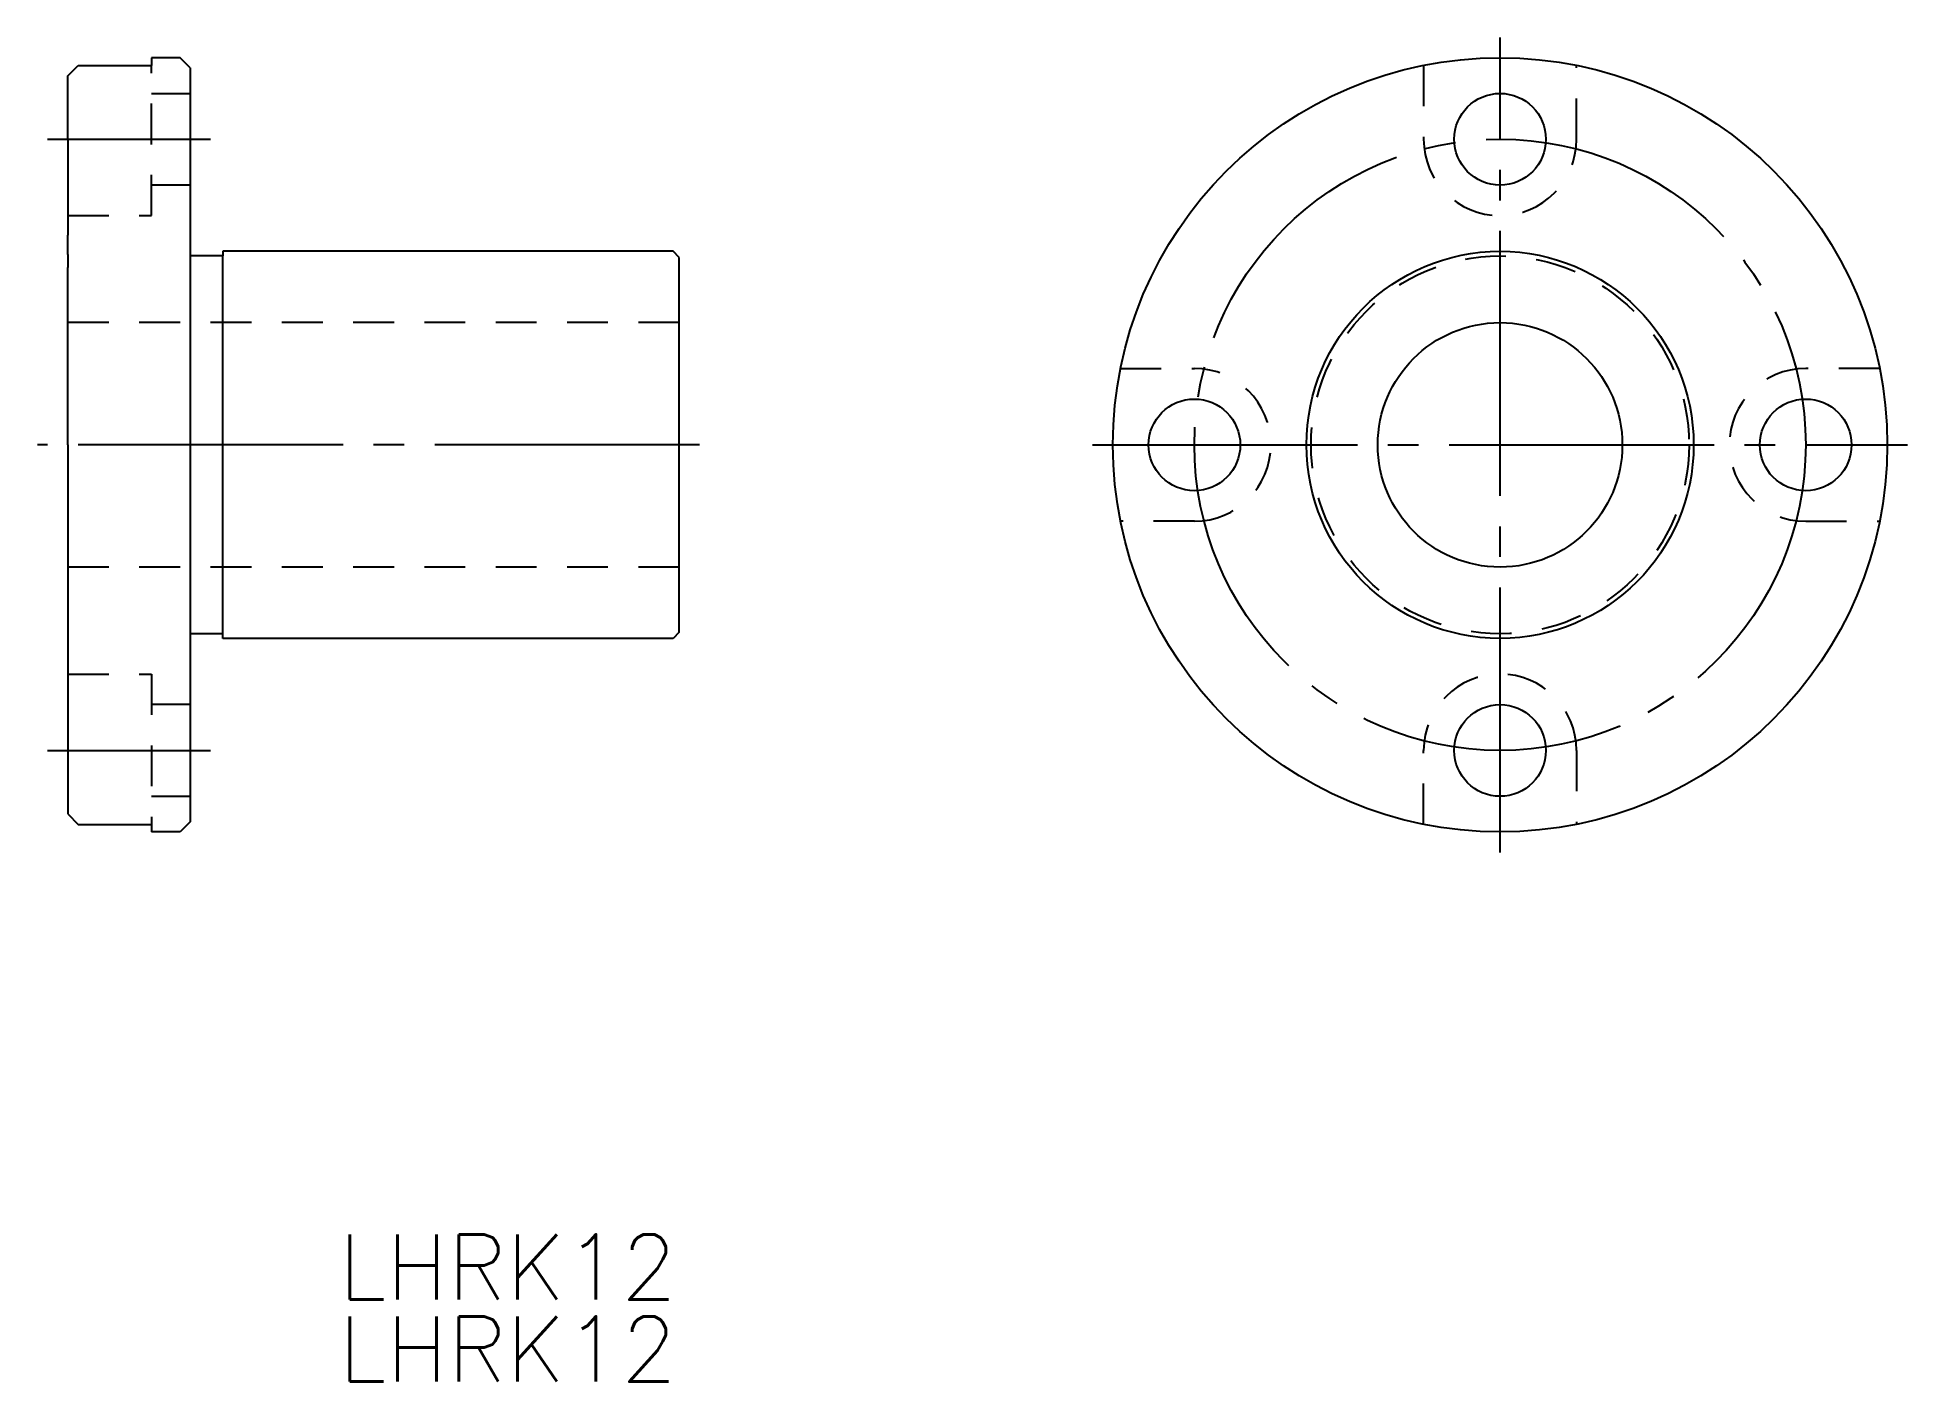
# Model space of a CAD drawing. Extents: x 388.1 to 479.8, y 213.1 to 279.1.
import ezdxf

# ---------------------------------------------------------------- set-up
doc = ezdxf.new("R2010")
doc.units = 0
doc.linetypes.add('CENTER', pattern=[17.5, 13, -1.5, 1.5, -1.5])
doc.linetypes.add('DASHED', pattern=[3.5, 2, -1.5])
doc.layers.get('0').update_dxf_attribs({"linetype": 'CONTINUOUS'})
doc.layers.add('CENTER', color=1, linetype='CENTER')
doc.styles.get("Standard").update_dxf_attribs({"font": 'txt.shx', "bigfont": '@extfont2.shx'})

msp = doc.modelspace()

# ---------------------------------------------------------------- linework, layer by layer
at = {"color": 7, "linetype": 'CONTINUOUS'}
for p, q in [((395.061, 278.108), (393.661, 278.108)), ((393.661, 278.108), (393.661, 277.734)), ((395.561, 277.608), (395.061, 278.108)), ((389.561, 277.223), (390.061, 277.734)), ((389.561, 274.108), (389.561, 277.223)), ((390.061, 277.734), (393.661, 277.734)), ((395.561, 277.608), (395.561, 240.608)), ((389.561, 274.108), (389.561, 270.358)), ((389.561, 270.358), (389.561, 269.408)), ((389.561, 268.458), (389.561, 269.408)), ((389.561, 268.458), (389.561, 267.808)), ((397.161, 268.383), (395.561, 268.383)), ((419.261, 268.608), (397.161, 268.608)), ((397.161, 268.608), (397.161, 268.383)), ((397.161, 249.608), (397.161, 268.383)), ((419.561, 268.308), (419.261, 268.608)), ((419.561, 249.908), (419.561, 268.308)), ((389.561, 259.108), (389.561, 267.808)), ((389.561, 259.108), (389.561, 255.358)), ((389.561, 255.358), (389.561, 240.992)), ((397.161, 249.833), (395.561, 249.833)), ((419.561, 249.908), (419.261, 249.608)), ((419.261, 249.608), (397.161, 249.608)), ((389.561, 240.992), (390.061, 240.481)), ((390.061, 240.481), (393.661, 240.481)), ((393.661, 240.481), (393.661, 240.108)), ((395.561, 240.608), (395.061, 240.108)), ((395.061, 240.108), (393.661, 240.108))]:
    msp.add_line(p, q, dxfattribs=at)
at = {"color": 3, "linetype": 'DASHED'}
for p, q in [((393.661, 270.358), (393.661, 277.734)), ((456.09, 277.734), (456.09, 274.108)), ((463.59, 274.108), (463.59, 277.734)), ((393.661, 276.358), (395.561, 276.358)), ((395.561, 271.858), (393.661, 271.858)), ((389.561, 270.358), (393.661, 270.358)), ((419.561, 265.108), (389.561, 265.108)), ((441.214, 262.858), (444.84, 262.858)), ((478.466, 262.858), (474.84, 262.858)), ((444.84, 255.358), (441.214, 255.358)), ((474.84, 255.358), (478.466, 255.358)), ((419.561, 253.108), (389.561, 253.108)), ((389.561, 247.858), (393.661, 247.858)), ((393.661, 247.858), (393.661, 240.481)), ((395.561, 246.358), (393.661, 246.358)), ((456.09, 240.481), (456.09, 244.108)), ((463.59, 244.108), (463.59, 240.481)), ((393.661, 241.858), (395.561, 241.858))]:
    msp.add_line(p, q, dxfattribs=at)
at = {"color": 7, "linetype": 'CONTINUOUS'}
for centre, radius in [((459.84, 259.108), 19), ((459.84, 274.108), 2.25), ((459.84, 259.108), 9.5), ((459.84, 259.108), 6), ((444.84, 259.108), 2.25), ((474.84, 259.108), 2.25), ((459.84, 244.108), 2.25)]:
    msp.add_circle(centre, radius, dxfattribs=at)
at = {"color": 3, "linetype": 'DASHED'}
msp.add_circle((459.84, 259.108), 9.275, dxfattribs=at)
for centre, start, end in [((459.84, 274.108), 180, 0), ((444.84, 259.108), 270, 90), ((474.84, 259.108), 90, 270), ((459.84, 244.108), 0, 180)]:
    msp.add_arc(centre, 3.75, start, end, dxfattribs=at)
at = {"layer": 'CENTER', "color": 1, "linetype": 'CENTER'}
for p, q in [((459.84, 239.108), (459.84, 279.108)), ((388.561, 274.108), (396.561, 274.108)), ((420.561, 259.108), (388.061, 259.108)), ((439.84, 259.108), (479.84, 259.108)), ((388.561, 244.108), (396.561, 244.108))]:
    msp.add_line(p, q, dxfattribs=at)
msp.add_circle((459.84, 259.108), 15, dxfattribs=at)

# ---------------------------------------------------------------- texts
at = {"color": 7, "linetype": 'CONTINUOUS'}
for p in [(402.85, 217.156), (402.85, 213.13)]:
    msp.add_text('LHRK12', height=3.2, dxfattribs=at).set_placement(p)

doc.saveas('drawing.dxf')
